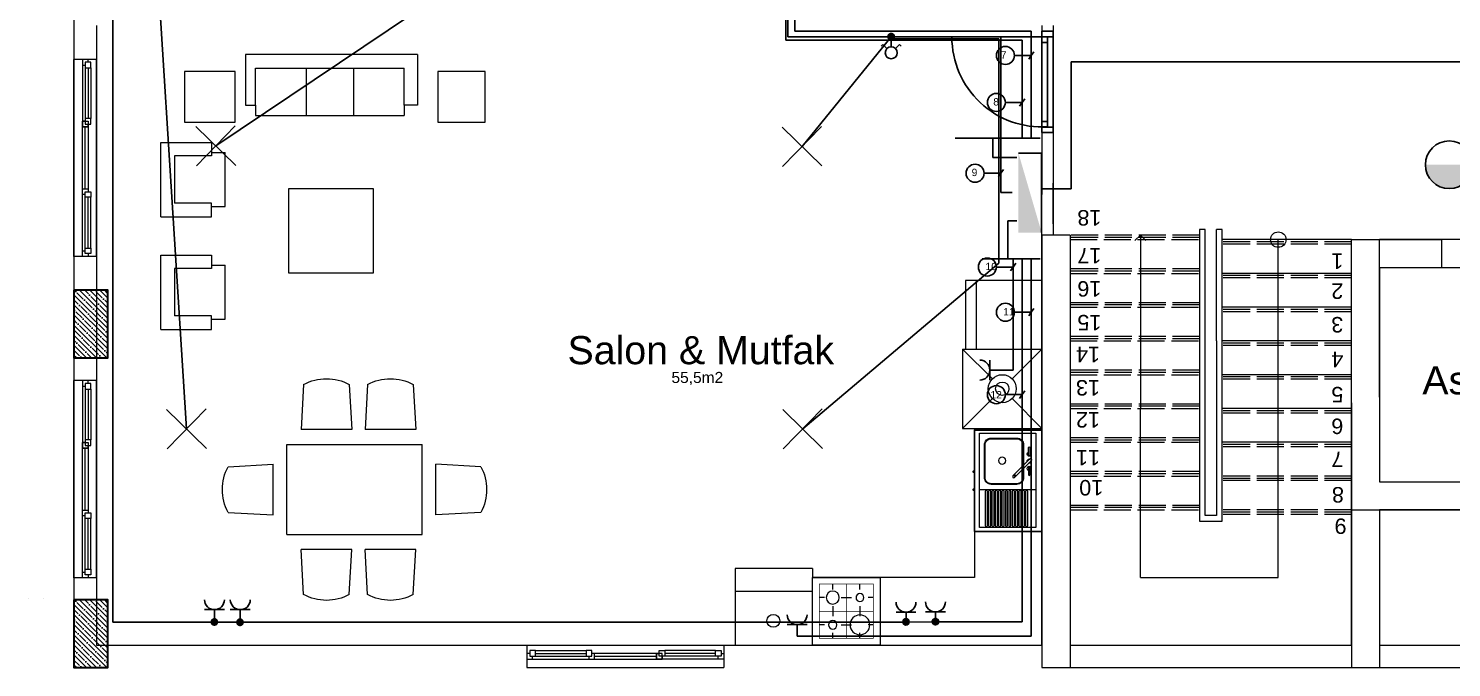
# Model space of a CAD drawing. Header units: millimetres. Extents: x 4244 to 11072, y 2695 to 6443.
# Drawn here: x 4244 to 4876, y 2892 to 3176 of the extents above; entities that cross this region are included whole.
import ezdxf

# ---------------------------------------------------------------- set-up
doc = ezdxf.new("R2010")
doc.units = ezdxf.units.MM
for name, pattern in [('ACAD_ISO02W100', [15, 12, -3]), ('ACAD_ISO03W100', [30, 12, -18]), ('ACAD_ISO07W100', [3, 0, -3])]:
    doc.linetypes.add(name, pattern=pattern)
for name, color, linetype in [('Anahat', 100, 'Continuous'), ('Aydınlatma', 130, 'Continuous'), ('KULP', 3, 'Continuous'), ('LINYE', 220, 'Continuous'), ('MIMARI', 7, 'Continuous'), ('Priz Hat', 10, 'Continuous'), ('SEMBOL', 7, 'Continuous'), ('TEZGAH', 7, 'Continuous')]:
    doc.layers.add(name, color=color, linetype=linetype)
for name, color, linetype, lineweight in [('duvar', 30, 'Continuous', 20), ('kolon', 50, 'Continuous', 30), ('pencere', 241, 'Continuous', 15), ('TEFRIS', 252, 'Continuous', 15)]:
    doc.layers.add(name, color=color, linetype=linetype, lineweight=lineweight)
doc.styles.get("Standard").update_dxf_attribs({"font": 'arial.ttf'})

# ---------------------------------------------------------------- blocks, each defined once
blk = doc.blocks.new('90kapı')
blk.add_line((243145.1, 70889.4), (243145.1, 70969.4))
for points in [[(243145.1, 70879.4), (243145.1, 70889.4), (243140.1, 70889.4), (243140.1, 70879.4)], [(243225.1, 70879.4), (243230.1, 70879.4), (243230.1, 70889.4), (243225.1, 70889.4)]]:
    blk.add_lwpolyline(points, close=True)
for points in [[(243145.1, 70889.4), (243225.1, 70889.4), (243225.1, 70884.4), (243220.1, 70884.4), (243220.1, 70889.4)], [(243220.1, 70884.4), (243145.1, 70884.4)], [(243150.1, 70884.4), (243150.1, 70889.4)]]:
    blk.add_lwpolyline(points)
blk.add_arc((243145.1, 70889.4), 80, 356.4167, 90)
blk = doc.blocks.new('table-11')
at = {"color": 0, "linetype": 'ByBlock'}
for p, q in [((-1.122, 0.533), (-1.144, 0.134)), ((-0.716, 0.533), (-0.694, 0.134)), ((-0.554, 0.533), (-0.576, 0.134)), ((-0.148, 0.533), (-0.126, 0.134)), ((-1.144, 0.134), (-0.694, 0.134)), ((-0.576, 0.134), (-0.126, 0.134)), ((0, 0), (-1.2, 0)), ((-1.2, -0.8), (-1.2, 0)), ((0, -0.8), (0, 0)), ((-1.723, -0.197), (-1.324, -0.175)), ((-1.324, -0.625), (-1.324, -0.175)), ((0.523, -0.197), (0.124, -0.175)), ((0.124, -0.625), (0.124, -0.175)), ((-1.723, -0.603), (-1.324, -0.625)), ((0.523, -0.603), (0.124, -0.625)), ((0, -0.8), (-1.2, -0.8)), ((-1.144, -0.934), (-0.694, -0.934)), ((-1.122, -1.333), (-1.144, -0.934)), ((-0.716, -1.333), (-0.694, -0.934)), ((-0.576, -0.934), (-0.126, -0.934)), ((-0.554, -1.333), (-0.576, -0.934)), ((-0.148, -1.333), (-0.126, -0.934))]:
    blk.add_line(p, q, dxfattribs=at)
for centre, start, end in [((-0.919, 0.159), 61.4891, 118.5109), ((-0.351, 0.159), 61.4891, 118.5109), ((-1.349, -0.4), 151.4891, 208.5109), ((0.149, -0.4), 331.4891, 28.5109), ((-0.919, -0.959), 241.4891, 298.5109), ((-0.351, -0.959), 241.4891, 298.5109)]:
    blk.add_arc(centre, 0.425, start, end, dxfattribs=at)
blk = doc.blocks.new('ARF17')
for p, q in [((0.179, 0.541), (0.179, 0.493)), ((0.421, 0.541), (0.421, 0.493)), ((0.059, 0.421), (0.107, 0.421)), ((0.345, 0.421), (0.255, 0.421)), ((0.493, 0.421), (0.541, 0.421)), ((0.179, 0.255), (0.179, 0.345)), ((0.421, 0.255), (0.421, 0.345)), ((0.059, 0.179), (0.107, 0.179)), ((0.345, 0.179), (0.255, 0.179)), ((0.493, 0.179), (0.541, 0.179)), ((0.179, 0.107), (0.179, 0.059)), ((0.421, 0.107), (0.421, 0.059))]:
    blk.add_line(p, q)
blk.add_lwpolyline([(0, 0.6), (0, 0), (0.6, 0), (0.6, 0.6)], close=True)
at = {"const_width": 0.006}
blk.add_lwpolyline([(0.059, 0.541), (0.059, 0.059), (0.541, 0.059), (0.541, 0.541)], close=True, dxfattribs=at)
at = {"const_width": 0.005}
for points in [[(0.3, 0.541), (0.3, 0.059)], [(0.059, 0.3), (0.541, 0.3)]]:
    blk.add_lwpolyline(points, dxfattribs=at)
for centre, radius in [((0.179, 0.421), 0.0879), ((0.421, 0.421), 0.0352), ((0.179, 0.179), 0.0373), ((0.421, 0.179), 0.058)]:
    blk.add_circle(centre, radius)
blk = doc.blocks.new('AR365L')
blk.add_line((0, 0.1), (0.61, 0.1))
blk.add_lwpolyline([(0, 0), (0, 0.68), (0.61, 0.68), (0.61, 0)], close=True)
blk = doc.blocks.new('KLM21SAG')
blk.add_lwpolyline([(0.9, -0.6), (0.9, 0), (0, 0), (0, -0.6)], close=True)
at = {"layer": 'KULP'}
for points in [[(0.365, -0.6), (0.365, -0.61), (0.375, -0.61), (0.375, -0.6)], [(0.525, -0.6), (0.525, -0.61), (0.535, -0.61), (0.535, -0.6)]]:
    blk.add_lwpolyline(points, dxfattribs=at)
at = {"layer": 'TEFRIS'}
blk.add_line((0.373, -0.555), (0.373, -0.055), dxfattribs=at)
blk.add_lwpolyline([(0.033, -0.055), (0.033, -0.555), (0.873, -0.555), (0.873, -0.055)], close=True, dxfattribs=at)
for points in [[(0.053, -0.125), (0.353, -0.125, -1), (0.353, -0.145), (0.053, -0.145, -1), (0.053, -0.125)], [(0.053, -0.155), (0.353, -0.155, -1), (0.353, -0.175), (0.053, -0.175, -1), (0.053, -0.155)], [(0.053, -0.185), (0.353, -0.185, -1), (0.353, -0.205), (0.053, -0.205, -1), (0.053, -0.185)], [(0.053, -0.215), (0.353, -0.215, -1), (0.353, -0.235), (0.053, -0.235, -1), (0.053, -0.215)], [(0.053, -0.245), (0.353, -0.245, -1), (0.353, -0.265), (0.053, -0.265, -1), (0.053, -0.245)], [(0.053, -0.275), (0.353, -0.275, -1), (0.353, -0.295), (0.053, -0.295, -1), (0.053, -0.275)], [(0.053, -0.305), (0.353, -0.305, -1), (0.353, -0.325), (0.053, -0.325, -1), (0.053, -0.305)], [(0.053, -0.335), (0.353, -0.335, -1), (0.353, -0.355), (0.053, -0.355, -1), (0.053, -0.335)], [(0.053, -0.365), (0.353, -0.365, -1), (0.353, -0.385), (0.053, -0.385, -1), (0.053, -0.365)], [(0.053, -0.395), (0.353, -0.395, -1), (0.353, -0.415), (0.053, -0.415, -1), (0.053, -0.395)], [(0.053, -0.425), (0.353, -0.425, -1), (0.353, -0.445), (0.053, -0.445, -1), (0.053, -0.425)], [(0.053, -0.455), (0.353, -0.455, -1), (0.353, -0.475), (0.053, -0.475, -1), (0.053, -0.455)], [(0.053, -0.485), (0.353, -0.485, -1), (0.353, -0.505), (0.053, -0.505, -1), (0.053, -0.485)]]:
    blk.add_lwpolyline(points, format="xyb", dxfattribs=at)
for points in [[(0.479, -0.243), (0.63, -0.093, -1), (0.643, -0.106), (0.493, -0.257, -1)], [(0.502, -0.107), (0.57, -0.107, -0.563183), (0.57, -0.119), (0.502, -0.119, -1)], [(0.744, -0.107), (0.675, -0.107, 0.563183), (0.675, -0.119), (0.744, -0.119, 1)], [(0.417, -0.223), (0.417, -0.45, 0.414214), (0.477, -0.51), (0.769, -0.51, 0.414214), (0.829, -0.45), (0.829, -0.223, 0.414214), (0.769, -0.163), (0.477, -0.163, 0.414214)], [(0.423, -0.223), (0.423, -0.45, 0.414214), (0.477, -0.504), (0.769, -0.504, 0.414214), (0.823, -0.45), (0.823, -0.223, 0.414214), (0.769, -0.169), (0.477, -0.169, 0.414214)]]:
    blk.add_lwpolyline(points, format="xyb", close=True, dxfattribs=at)
for centre, radius in [((0.496, -0.24), 0.00635), ((0.628, -0.353), 0.0317)]:
    blk.add_circle(centre, radius, dxfattribs=at)
for centre, start, end in [((0.559, -0.113), 199.4712, 160.5288), ((0.623, -0.113), 75, 195), ((0.623, -0.113), 255, 15), ((0.687, -0.113), 19.4712, 340.5288)]:
    blk.add_arc(centre, 0.0191, start, end, dxfattribs=at)
at = {"layer": 'TEZGAH'}
blk.add_lwpolyline([(0, 0), (0, -0.6), (0.9, -0.6), (0.9, 0)], close=True, dxfattribs=at)
blk = doc.blocks.new('Priz Toprakli')
at = {"layer": 'SEMBOL', "linetype": 'ByBlock'}
blk.add_line((17.7, 0), (-17.7, 0), dxfattribs=at)
at = {"layer": 'SEMBOL', "color": 1, "ltscale": 10}
blk.add_line((0, 0), (0, 12.6), dxfattribs=at)
at = {"layer": 'SEMBOL', "linetype": 'ByBlock'}
blk.add_arc((0, -17.6), 17.7, 0, 180, dxfattribs=at)
blk = doc.blocks.new('Buat')
at = {"layer": 'SEMBOL'}
for p, q in [((5465.82, 3079.37), (5468.65, 3079.37)), ((5465.82, 3079.28), (5468.65, 3079.28)), ((5465.83, 3079.45), (5468.64, 3079.45)), ((5465.83, 3079.19), (5468.64, 3079.19)), ((5465.84, 3079.54), (5468.63, 3079.54)), ((5465.84, 3079.1), (5468.63, 3079.1)), ((5465.85, 3079.63), (5468.62, 3079.63)), ((5465.86, 3079.01), (5468.61, 3079.01)), ((5465.87, 3079.72), (5468.6, 3079.72)), ((5465.89, 3078.92), (5468.58, 3078.92)), ((5465.9, 3079.81), (5468.57, 3079.81)), ((5465.92, 3078.84), (5468.55, 3078.84)), ((5465.93, 3079.9), (5468.54, 3079.9)), ((5465.96, 3078.75), (5468.52, 3078.75)), ((5465.97, 3079.98), (5468.5, 3079.98)), ((5466, 3078.66), (5468.47, 3078.66)), ((5466.02, 3080.07), (5468.45, 3080.07)), ((5466.08, 3080.16), (5468.39, 3080.16)), ((5466.15, 3080.25), (5468.32, 3080.25)), ((5466.23, 3080.34), (5468.24, 3080.34)), ((5466.32, 3080.43), (5468.15, 3080.43)), ((5466.44, 3080.51), (5468.03, 3080.51)), ((5466.59, 3080.6), (5467.88, 3080.6)), ((5466.8, 3080.69), (5467.67, 3080.69)), ((5466.05, 3078.57), (5468.42, 3078.57)), ((5466.12, 3078.48), (5468.35, 3078.48)), ((5466.19, 3078.39), (5468.28, 3078.39)), ((5466.28, 3078.31), (5468.19, 3078.31)), ((5466.39, 3078.22), (5468.09, 3078.22)), ((5466.52, 3078.13), (5467.95, 3078.13)), ((5466.69, 3078.04), (5467.78, 3078.04)), ((5467, 3077.95), (5467.47, 3077.95))]:
    blk.add_line(p, q, dxfattribs=at)
blk.add_circle((5467.24, 3079.35), 1.41, dxfattribs=at)
blk = doc.blocks.new('ARM')
at = {"layer": 'SEMBOL', "color": 2}
for p, q in [((0, 17.5), (0, -17.5)), ((17.5, 0), (-17.5, 0))]:
    blk.add_line(p, q, dxfattribs=at)
blk = doc.blocks.new('Komitator')
at = {"layer": 'MIMARI', "linetype": 'ACAD_ISO03W100', "ltscale": 10}
blk.add_line((0, 10.6), (0, 28.4), dxfattribs=at)
at = {"layer": 'SEMBOL'}
for p, q in [((-15, 15), (-18, 12)), ((-7.5, 7.5), (-15, 15)), ((7.5, 7.5), (15, 15)), ((15, 15), (18, 12))]:
    blk.add_line(p, q, dxfattribs=at)
blk.add_circle((0, 0), 10.6, dxfattribs=at)
blk = doc.blocks.new('boatt')
at = {"layer": 'SEMBOL'}
for p, q in [((-1.41, 0.18), (1.41, 0.18)), ((-1.41, 0.09), (1.41, 0.09)), ((-1.41, 0), (1.41, 0)), ((-1.4, 0.26), (1.4, 0.26)), ((-1.38, 0.35), (1.38, 0.35)), ((-1.36, 0.44), (1.36, 0.44)), ((-1.34, 0.53), (1.34, 0.53)), ((-1.3, 0.62), (1.3, 0.62)), ((-1.26, 0.71), (1.26, 0.71)), ((-1.21, 0.79), (1.21, 0.79)), ((-1.15, 0.88), (1.15, 0.88)), ((-1.09, 0.97), (1.09, 0.97)), ((-1.01, 1.06), (1.01, 1.06)), ((-0.91, 1.15), (0.91, 1.15)), ((-0.8, 1.24), (0.8, 1.24)), ((-0.65, 1.32), (0.65, 1.32)), ((-0.43, 1.41), (0.43, 1.41)), ((-1.4, -0.09), (1.4, -0.09)), ((-1.39, -0.18), (1.39, -0.18)), ((-1.37, -0.26), (1.37, -0.26)), ((-1.35, -0.35), (1.35, -0.35)), ((-1.32, -0.44), (1.32, -0.44)), ((-1.28, -0.53), (1.28, -0.53)), ((-1.23, -0.62), (1.23, -0.62)), ((-1.18, -0.71), (1.18, -0.71)), ((-1.12, -0.79), (1.12, -0.79)), ((-1.04, -0.88), (1.04, -0.88)), ((-0.96, -0.97), (0.96, -0.97)), ((-0.85, -1.06), (0.85, -1.06)), ((-0.72, -1.15), (0.72, -1.15)), ((-0.54, -1.24), (0.54, -1.24)), ((-0.24, -1.32), (0.24, -1.32))]:
    blk.add_line(p, q, dxfattribs=at)
blk.add_circle((0, 0.07), 1.41, dxfattribs=at)
blk = doc.blocks.new('Linye')
at = {"layer": 'LINYE'}
for p, q in [((0, 0), (-2.3, 3.3)), ((15, 0), (0, 0)), ((0, 0), (2.3, -3.3))]:
    blk.add_line(p, q, dxfattribs=at)
blk.add_circle((23, 0), 8, dxfattribs=at)

msp = doc.modelspace()

# ---------------------------------------------------------------- hatches: boundary and pattern name
at = {"lineweight": -3}
h = msp.add_hatch(dxfattribs=at)
h.set_pattern_fill('ANSI35', color=0, scale=0.5, angle=-90)
h.set_pattern_definition([(315, (-7332.3617, 76082.888), (2.24506403, 2.24506403), []), (315, (-7332.3617, 76080.643), (2.24506403, 2.24506403), [3.96875, -0.79375, 0, -0.79375])])
h.paths.add_polyline_path([(4263.723, 3059.33), (4263.723, 3029.33), (4278.723, 3029.33), (4278.723, 3059.33)])
h = msp.add_hatch(dxfattribs=at)
h.set_pattern_fill('ANSI35', color=0, scale=0.5, angle=-90)
h.set_pattern_definition([(315, (-7332.3617, 75945.388), (2.24506403, 2.24506403), []), (315, (-7332.3617, 75943.143), (2.24506403, 2.24506403), [3.96875, -0.79375, 0, -0.79375])])
h.paths.add_polyline_path([(4263.723, 2921.83), (4263.723, 2891.83), (4278.723, 2891.83), (4278.723, 2921.83)])
at = {"layer": 'Aydınlatma', "linetype": 'ACAD_ISO03W100', "ltscale": 10}
msp.add_hatch(color=2, dxfattribs=at).paths.add_polyline_path([(4864.08, 3115.084, 1), (4885.274, 3115.084)])
at = {"layer": 'SEMBOL', "ltscale": 10}
msp.add_hatch(color=256, dxfattribs=at).paths.add_polyline_path([(4683.29, 3120.268), (4683.29, 3084.944), (4693.598, 3084.944)])

# ---------------------------------------------------------------- linework, layer by layer
at = {"color": 0, "lineweight": 20}
for p, q in [((4766.223, 2991.83), (4766.223, 3086.33)), ((4737.473, 3083.828), (4735.055, 3081.409)), ((4737.473, 3083.828), (4735.055, 3081.409)), ((4737.473, 3083.83), (4737.473, 3006.83)), ((4737.473, 3083.828), (4739.891, 3081.409)), ((4737.473, 3083.828), (4739.891, 3081.409)), ((4798.723, 2931.83), (4798.723, 3081.83)), ((4771.223, 3036.83), (4771.223, 2959.33)), ((4737.473, 2931.83), (4737.473, 3006.83)), ((4766.223, 2959.33), (4766.223, 2991.83)), ((4771.223, 2959.33), (4766.223, 2959.33)), ((4737.473, 2931.83), (4798.723, 2931.83))]:
    msp.add_line(p, q, dxfattribs=at)
at = {"color": 0, "linetype": 'ACAD_ISO02W100', "lineweight": 20}
for p, q in [((4763.723, 3083.83), (4706.223, 3083.83)), ((4763.723, 3083.83), (4706.223, 3083.83)), ((4763.723, 3082.83), (4706.223, 3082.83)), ((4831.223, 3080.83), (4773.723, 3080.83)), ((4831.223, 3079.83), (4773.723, 3079.83)), ((4763.723, 3068.83), (4706.223, 3068.83)), ((4763.723, 3067.83), (4706.223, 3067.83)), ((4831.223, 3065.83), (4773.723, 3065.83)), ((4831.223, 3064.83), (4773.723, 3064.83)), ((4763.723, 3053.83), (4706.223, 3053.83)), ((4763.723, 3052.83), (4706.223, 3052.83)), ((4831.223, 3050.83), (4773.723, 3050.83)), ((4831.223, 3049.83), (4773.723, 3049.83)), ((4763.723, 3038.83), (4706.223, 3038.83)), ((4763.723, 3038.83), (4706.223, 3038.83)), ((4763.723, 3037.83), (4706.223, 3037.83)), ((4831.223, 3035.83), (4773.723, 3035.83)), ((4831.223, 3034.83), (4773.723, 3034.83)), ((4763.723, 3023.83), (4706.223, 3023.83)), ((4763.723, 3022.83), (4706.223, 3022.83)), ((4831.223, 3020.83), (4773.723, 3020.83)), ((4831.223, 3019.83), (4773.723, 3019.83)), ((4763.723, 3008.83), (4706.223, 3008.83)), ((4763.723, 3007.83), (4706.223, 3007.83)), ((4831.223, 3005.83), (4773.723, 3005.83)), ((4831.223, 3004.83), (4773.723, 3004.83)), ((4763.723, 2993.83), (4706.223, 2993.83)), ((4763.723, 2992.83), (4706.223, 2992.83)), ((4831.223, 2990.83), (4773.723, 2990.83)), ((4831.223, 2989.83), (4773.723, 2989.83)), ((4763.723, 2978.83), (4706.223, 2978.83)), ((4763.723, 2977.83), (4706.223, 2977.83)), ((4831.223, 2975.83), (4773.723, 2975.83)), ((4831.223, 2974.83), (4773.723, 2974.83)), ((4763.723, 2963.83), (4706.223, 2963.83)), ((4763.723, 2962.83), (4706.223, 2962.83)), ((4831.223, 2960.83), (4773.723, 2960.83)), ((4831.223, 2959.83), (4773.723, 2959.83))]:
    msp.add_line(p, q, dxfattribs=at)
at = {"color": 0, "linetype": 'ACAD_ISO07W100', "lineweight": 20}
msp.add_line((4766.223, 2959.33), (4766.223, 2961.83), dxfattribs=at)
at = {"color": 0, "lineweight": 20}
for points in [[(4766.223, 3086.33), (4763.723, 3086.33), (4763.723, 2959.33), (4763.723, 2956.83), (4771.223, 2956.83), (4773.723, 2956.83), (4773.723, 3086.33), (4771.223, 3086.33)], [(4771.223, 3051.83), (4771.223, 3086.33)], [(4771.223, 3036.83), (4771.223, 3084.33)], [(4831.223, 3081.83), (4773.723, 3081.83)], [(4831.223, 3021.83), (4831.223, 3081.83)], [(4831.223, 3066.83), (4773.723, 3066.83)], [(4831.223, 3051.83), (4773.723, 3051.83)], [(4831.223, 3036.83), (4773.723, 3036.83)], [(4831.223, 3021.83), (4773.723, 3021.83)], [(4831.223, 2981.83), (4831.223, 3026.83)], [(4831.223, 3006.83), (4773.723, 3006.83)], [(4831.223, 2991.83), (4773.723, 2991.83)]]:
    msp.add_lwpolyline(points, dxfattribs=at)
at = {"color": 0, "linetype": 'ACAD_ISO02W100', "lineweight": 20}
for points in [[(4706.223, 3081.83), (4763.723, 3081.83)], [(4706.223, 3081.83), (4763.723, 3081.83)], [(4706.223, 3066.83), (4763.723, 3066.83)], [(4706.223, 3051.83), (4763.723, 3051.83)], [(4706.223, 3036.83), (4763.723, 3036.83)], [(4706.223, 3021.83), (4763.723, 3021.83)], [(4706.223, 3006.83), (4763.723, 3006.83)], [(4706.223, 2991.83), (4763.723, 2991.83)], [(4706.223, 2976.83), (4763.723, 2976.83)], [(4831.223, 2976.83), (4773.723, 2976.83)], [(4706.223, 2961.83), (4763.723, 2961.83)], [(4831.223, 2961.83), (4773.723, 2961.83)]]:
    msp.add_lwpolyline(points, dxfattribs=at)
at = {"color": 0, "lineweight": 20}
msp.add_circle((4798.723, 3081.83), 3.42, dxfattribs=at)
at = {"layer": 'Anahat'}
for p, q in [((5270.919, 3160.83), (4706.723, 3160.83)), ((4706.723, 3160.83), (4706.723, 3104.399)), ((4706.723, 3104.399), (4693.598, 3104.399))]:
    msp.add_line(p, q, dxfattribs=at)
at = {"layer": 'Aydınlatma'}
for p, q in [((4580.891, 3171.932), (4580.891, 3341.932)), ((4300.794, 3201.739), (4313.751, 2997.786)), ((4443.342, 3201.739), (4326.749, 3123.442)), ((4675.537, 3171.932), (4580.891, 3171.932)), ((4626.76, 3171.935), (4587.148, 3123.17)), ((4626.76, 3171.955), (4627.99, 3170.984)), ((4627.99, 3170.984), (4650.265, 3170.984)), ((4650.265, 3170.984), (4674.537, 3170.984)), ((4674.537, 3170.984), (4674.537, 3071.404)), ((4675.537, 3102.707), (4675.537, 3171.932)), ((4680.537, 3102.707), (4675.537, 3102.707)), ((4680.537, 3102.707), (4680.537, 3102.707)), ((4674.537, 3071.404), (4587.462, 2997.786))]:
    msp.add_line(p, q, dxfattribs=at)
at = {"layer": 'Aydınlatma', "color": 1}
msp.add_circle((4874.677, 3115.084), 10.597, dxfattribs=at)
at = {"layer": 'duvar'}
for p, q in [((4693.723, 3176.83), (4693.723, 3101.83)), ((4698.723, 3176.83), (4698.723, 3083.83)), ((4698.723, 3129.33), (4698.723, 3174.33))]:
    msp.add_line(p, q, dxfattribs=at)
for points in [[(4263.723, 3206.83), (4263.723, 2891.83), (4278.723, 2891.83)], [(4273.723, 3176.83), (4273.723, 2901.83), (4693.723, 2901.83), (4693.723, 3101.83)], [(4698.723, 3088.83), (4698.723, 3106.83)]]:
    msp.add_lwpolyline(points, dxfattribs=at)
at = {"layer": 'duvar', "color": 0}
msp.add_lwpolyline([(4961.223, 2961.83), (4843.723, 2961.83), (4843.723, 2891.83), (4961.223, 2891.83)], close=True, dxfattribs=at)
msp.add_lwpolyline([(4843.723, 2901.83), (4951.223, 2901.83), (4951.223, 2961.83)], dxfattribs=at)
at = {"layer": 'kolon', "color": 0, "lineweight": 20}
for p, q in [((4706.223, 3083.83), (4693.723, 3083.83)), ((4831.223, 3081.83), (4843.723, 3081.83)), ((4843.723, 3081.83), (4871.223, 3081.83)), ((4871.223, 3081.83), (4871.223, 3069.33))]:
    msp.add_line(p, q, dxfattribs=at)
for points in [[(4693.723, 3083.83), (4693.723, 2891.83), (4843.723, 2891.83)], [(4706.223, 3083.83), (4706.223, 2901.83), (4831.223, 2901.83), (4831.223, 3081.83)], [(4831.223, 2961.83), (4961.223, 2961.83), (4961.223, 3081.83), (4843.723, 3081.83), (4843.723, 3081.83)], [(4843.723, 3011.83), (4843.723, 3081.83)], [(4843.723, 3069.33), (4843.723, 2974.33), (4948.723, 2974.33), (4948.723, 3069.33), (4843.723, 3069.33)], [(4706.223, 3009.33), (4706.223, 2891.83)], [(4831.223, 3009.33), (4831.223, 2891.83)], [(4843.723, 2961.83), (4843.723, 2896.83)]]:
    msp.add_lwpolyline(points, dxfattribs=at)
at = {"layer": 'kolon', "color": 0}
for points in [[(4263.723, 3059.33), (4263.723, 3029.33), (4278.723, 3029.33), (4278.723, 3059.33)], [(4263.723, 2921.83), (4263.723, 2891.83), (4278.723, 2891.83), (4278.723, 2921.83)]]:
    msp.add_lwpolyline(points, close=True, dxfattribs=at)
at = {"layer": 'pencere'}
for p, q in [((4263.723, 3074.356), (4263.723, 3161.856)), ((4273.723, 3161.856), (4263.723, 3161.856)), ((4273.723, 3074.356), (4273.723, 3161.856)), ((4267.473, 3159.356), (4267.473, 3134.356)), ((4268.723, 3158.106), (4268.723, 3135.606)), ((4269.973, 3158.106), (4269.973, 3135.606)), ((4271.223, 3158.106), (4271.223, 3135.606)), ((4267.473, 3104.356), (4267.473, 3131.856)), ((4268.723, 3104.356), (4268.723, 3131.856)), ((4269.973, 3131.856), (4269.973, 3104.356)), ((4267.473, 3076.856), (4267.473, 3101.856)), ((4268.723, 3078.106), (4268.723, 3100.606)), ((4269.973, 3078.106), (4269.973, 3100.606)), ((4271.223, 3078.106), (4271.223, 3100.606)), ((4273.723, 3074.356), (4263.723, 3074.356)), ((4263.723, 2931.726), (4263.723, 3019.226)), ((4273.723, 3019.226), (4263.723, 3019.226)), ((4267.473, 3016.726), (4267.473, 2991.726)), ((4268.723, 3015.476), (4268.723, 2992.976)), ((4269.973, 3015.476), (4269.973, 2992.976)), ((4271.223, 3015.476), (4271.223, 2992.976)), ((4273.723, 2931.726), (4273.723, 3019.226)), ((4267.473, 2961.726), (4267.473, 2989.226)), ((4268.723, 2961.726), (4268.723, 2989.226)), ((4269.973, 2989.226), (4269.973, 2961.726)), ((4267.473, 2934.226), (4267.473, 2959.226)), ((4268.723, 2935.476), (4268.723, 2957.976)), ((4269.973, 2935.476), (4269.973, 2957.976)), ((4271.223, 2935.476), (4271.223, 2957.976)), ((4273.723, 2931.726), (4263.723, 2931.726)), ((4464.973, 2901.83), (4552.473, 2901.83)), ((4464.973, 2901.83), (4464.973, 2891.83)), ((4552.473, 2901.83), (4552.473, 2891.83)), ((4467.473, 2895.58), (4492.473, 2895.58)), ((4468.723, 2899.33), (4491.223, 2899.33)), ((4468.723, 2898.08), (4491.223, 2898.08)), ((4468.723, 2896.83), (4491.223, 2896.83)), ((4522.473, 2898.08), (4494.973, 2898.08)), ((4494.973, 2896.83), (4522.473, 2896.83)), ((4494.973, 2895.58), (4522.473, 2895.58)), ((4549.973, 2895.58), (4524.973, 2895.58)), ((4548.723, 2899.33), (4526.223, 2899.33)), ((4548.723, 2898.08), (4526.223, 2898.08)), ((4548.723, 2896.83), (4526.223, 2896.83)), ((4464.973, 2891.83), (4552.473, 2891.83))]:
    msp.add_line(p, q, dxfattribs=at)
for points in [[(4269.973, 3160.606), (4269.973, 3161.856), (4267.473, 3161.856), (4267.473, 3159.356), (4268.723, 3159.356)], [(4268.723, 3134.356), (4267.473, 3134.356), (4267.473, 3131.856), (4269.973, 3131.856), (4269.973, 3133.106)], [(4268.723, 3101.856), (4267.473, 3101.856), (4267.473, 3104.356), (4269.973, 3104.356), (4269.973, 3103.106)], [(4269.973, 3075.606), (4269.973, 3074.356), (4267.473, 3074.356), (4267.473, 3076.856), (4268.723, 3076.856)], [(4269.973, 3017.976), (4269.973, 3019.226), (4267.473, 3019.226), (4267.473, 3016.726), (4268.723, 3016.726)], [(4268.723, 2991.726), (4267.473, 2991.726), (4267.473, 2989.226), (4269.973, 2989.226), (4269.973, 2990.476)], [(4268.723, 2959.226), (4267.473, 2959.226), (4267.473, 2961.726), (4269.973, 2961.726), (4269.973, 2960.476)], [(4269.973, 2932.976), (4269.973, 2931.726), (4267.473, 2931.726), (4267.473, 2934.226), (4268.723, 2934.226)], [(4466.223, 2898.08), (4464.973, 2898.08), (4464.973, 2895.58), (4467.473, 2895.58), (4467.473, 2896.83)], [(4492.473, 2896.83), (4492.473, 2895.58), (4494.973, 2895.58), (4494.973, 2898.08), (4493.723, 2898.08)], [(4524.973, 2896.83), (4524.973, 2895.58), (4522.473, 2895.58), (4522.473, 2898.08), (4523.723, 2898.08)], [(4551.223, 2898.08), (4552.473, 2898.08), (4552.473, 2895.58), (4549.973, 2895.58), (4549.973, 2896.83)]]:
    msp.add_lwpolyline(points, dxfattribs=at)
for points in [[(4268.723, 3160.606), (4268.723, 3158.106), (4271.223, 3158.106), (4271.223, 3160.606)], [(4268.723, 3135.606), (4268.723, 3133.106), (4271.223, 3133.106), (4271.223, 3135.606)], [(4267.473, 3131.856), (4267.473, 3134.356), (4269.973, 3134.356), (4269.973, 3131.856)], [(4268.723, 3100.606), (4268.723, 3103.106), (4271.223, 3103.106), (4271.223, 3100.606)], [(4268.723, 3075.606), (4268.723, 3078.106), (4271.223, 3078.106), (4271.223, 3075.606)], [(4268.723, 3017.976), (4268.723, 3015.476), (4271.223, 3015.476), (4271.223, 3017.976)], [(4267.473, 2989.226), (4267.473, 2991.726), (4269.973, 2991.726), (4269.973, 2989.226)], [(4268.723, 2992.976), (4268.723, 2990.476), (4271.223, 2990.476), (4271.223, 2992.976)], [(4268.723, 2957.976), (4268.723, 2960.476), (4271.223, 2960.476), (4271.223, 2957.976)], [(4268.723, 2932.976), (4268.723, 2935.476), (4271.223, 2935.476), (4271.223, 2932.976)], [(4466.223, 2896.83), (4468.723, 2896.83), (4468.723, 2899.33), (4466.223, 2899.33)], [(4491.223, 2896.83), (4493.723, 2896.83), (4493.723, 2899.33), (4491.223, 2899.33)], [(4522.473, 2895.58), (4524.973, 2895.58), (4524.973, 2898.08), (4522.473, 2898.08)], [(4526.223, 2896.83), (4523.723, 2896.83), (4523.723, 2899.33), (4526.223, 2899.33)], [(4551.223, 2896.83), (4548.723, 2896.83), (4548.723, 2899.33), (4551.223, 2899.33)]]:
    msp.add_lwpolyline(points, close=True, dxfattribs=at)
at = {"layer": 'Priz Hat'}
for p, q in [((4583.985, 3174.33), (4583.985, 3217.83)), ((4579.985, 3213.83), (4579.985, 3170.33)), ((4280.985, 2911.948), (4280.985, 3202.83)), ((4688.985, 3174.33), (4583.985, 3174.33)), ((4688.985, 3126.921), (4688.985, 3174.33)), ((4684.985, 3170.33), (4579.985, 3170.33)), ((4684.985, 3126.921), (4684.985, 3170.33)), ((4688.985, 3126.921), (4655.23, 3126.921)), ((4671.877, 3118.229), (4671.877, 3126.921)), ((4671.877, 3126.921), (4692.985, 3126.921)), ((4682.631, 3118.229), (4671.877, 3118.229)), ((4678.631, 3090.19), (4678.631, 3073.283)), ((4682.631, 3090.19), (4678.631, 3090.19)), ((4678.631, 3073.283), (4667.237, 3073.283)), ((4678.631, 3073.283), (4692.985, 3073.283)), ((4680.985, 3073.283), (4680.985, 3023.905)), ((4684.985, 3073.283), (4684.985, 2912.047)), ((4688.985, 3073.283), (4684.985, 3073.283)), ((4692.985, 3073.283), (4688.985, 3073.283)), ((4688.985, 3073.283), (4688.985, 2905.804)), ((4673.703, 3023.905), (4680.985, 3023.905)), ((4243.524, 2922.528), (4243.524, 2922.528)), ((4243.524, 2922.528), (4243.524, 2922.528)), ((4243.524, 2922.528), (4243.524, 2922.528)), ((4243.524, 2922.528), (4243.524, 2922.528)), ((4243.524, 2922.528), (4243.524, 2922.528)), ((4243.524, 2922.528), (4243.524, 2922.528)), ((4250.227, 2922.528), (4250.227, 2922.528)), ((4250.227, 2922.528), (4250.227, 2922.528)), ((4250.227, 2922.528), (4250.227, 2922.528)), ((4250.227, 2922.528), (4250.227, 2922.528)), ((4250.227, 2922.528), (4250.227, 2922.528)), ((4250.227, 2922.528), (4250.227, 2922.528)), ((4326.146, 2914.388), (4326.146, 2911.948)), ((4337.624, 2914.388), (4337.624, 2911.948)), ((4633.697, 2911.948), (4280.985, 2911.948)), ((4633.358, 2913.317), (4633.358, 2913.317)), ((4633.358, 2913.317), (4633.358, 2911.934)), ((4633.358, 2911.934), (4646.42, 2912.047)), ((4633.697, 2911.948), (4634.958, 2911.948)), ((4646.42, 2913.399), (4646.42, 2912.047)), ((4646.42, 2912.047), (4684.985, 2912.047)), ((4272.985, 2901.83), (4272.985, 2901.83)), ((4272.985, 2901.83), (4272.985, 2901.83)), ((4272.985, 2901.83), (4272.985, 2901.83)), ((4272.985, 2901.83), (4272.985, 2901.83)), ((4272.985, 2901.83), (4272.985, 2901.83)), ((4272.985, 2901.83), (4272.985, 2901.83)), ((4584.988, 2907.736), (4584.988, 2907.736)), ((4584.988, 2907.736), (4584.988, 2905.804)), ((4584.988, 2905.804), (4688.985, 2905.804))]:
    msp.add_line(p, q, dxfattribs=at)
at = {"layer": 'SEMBOL'}
for p in [(4683.29, 3120.268), (4693.598, 3084.944)]:
    msp.add_line(p, (4693.598, 3120.268), dxfattribs=at)
at = {"layer": 'TEFRIS', "color": 0}
for p, q in [((4339.863, 3163.993), (4339.863, 3141.493)), ((4416.363, 3163.993), (4339.863, 3163.993)), ((4416.363, 3163.993), (4416.363, 3141.493)), ((4335.363, 3156.493), (4312.863, 3156.493)), ((4312.863, 3156.493), (4312.863, 3133.993)), ((4335.363, 3133.993), (4335.363, 3156.493)), ((4344.363, 3141.493), (4344.363, 3157.993)), ((4344.363, 3157.993), (4410.363, 3157.993)), ((4366.863, 3157.993), (4366.863, 3136.993)), ((4387.863, 3157.993), (4387.863, 3136.993)), ((4410.363, 3141.493), (4410.363, 3157.993)), ((4425.363, 3156.493), (4425.363, 3133.993)), ((4446.363, 3156.493), (4425.363, 3156.493)), ((4446.363, 3133.993), (4446.363, 3156.493)), ((4339.863, 3141.493), (4344.363, 3141.493)), ((4344.363, 3141.493), (4344.363, 3136.993)), ((4344.363, 3136.993), (4410.363, 3136.993)), ((4410.363, 3141.493), (4410.363, 3136.993)), ((4416.363, 3141.493), (4410.363, 3141.493)), ((4312.863, 3133.993), (4335.363, 3133.993)), ((4425.363, 3133.993), (4446.363, 3133.993)), ((4302.363, 3091.993), (4302.363, 3124.993)), ((4302.363, 3124.993), (4324.863, 3124.993)), ((4324.863, 3124.993), (4324.863, 3118.993)), ((4308.363, 3118.993), (4308.363, 3097.993)), ((4324.863, 3118.993), (4308.363, 3118.993)), ((4324.863, 3120.493), (4330.863, 3120.493)), ((4330.863, 3096.493), (4330.863, 3120.493)), ((4324.863, 3097.993), (4308.363, 3097.993)), ((4324.863, 3091.993), (4324.863, 3097.993)), ((4302.363, 3091.993), (4324.863, 3091.993)), ((4324.863, 3096.493), (4330.863, 3096.493)), ((4302.363, 3041.993), (4302.363, 3074.993)), ((4302.363, 3074.993), (4324.863, 3074.993)), ((4324.863, 3074.993), (4324.863, 3068.993)), ((4308.363, 3068.993), (4308.363, 3047.993)), ((4324.863, 3068.993), (4308.363, 3068.993)), ((4324.863, 3070.493), (4330.863, 3070.493)), ((4330.863, 3046.493), (4330.863, 3070.493)), ((4324.863, 3047.993), (4308.363, 3047.993)), ((4324.863, 3041.993), (4324.863, 3047.993)), ((4302.363, 3041.993), (4324.863, 3041.993)), ((4324.863, 3046.493), (4330.863, 3046.493))]:
    msp.add_line(p, q, dxfattribs=at)
at = {"layer": 'TEFRIS'}
for p, q in [((4658.503, 3033.248), (4693.723, 3033.248)), ((4658.503, 3033.248), (4671.715, 3020.037)), ((4658.503, 3033.248), (4658.503, 2998.028)), ((4680.511, 3020.037), (4693.723, 3033.248)), ((4693.723, 3033.248), (4693.723, 2998.028)), ((4658.503, 2998.028), (4671.715, 3011.24)), ((4680.511, 3011.24), (4693.723, 2998.028)), ((4658.503, 2998.028), (4693.723, 2998.028)), ((4663.723, 2997.288), (4663.723, 2931.83)), ((4591.842, 2935.867), (4557.384, 2935.867)), ((4557.384, 2935.867), (4557.384, 2901.804)), ((4591.842, 2935.867), (4591.842, 2931.83)), ((4663.723, 2931.83), (4591.842, 2931.83)), ((4591.447, 2925.615), (4557.384, 2925.615)), ((4557.384, 2901.83), (4591.842, 2901.83))]:
    msp.add_line(p, q, dxfattribs=at)
at = {"layer": 'TEFRIS', "color": 0}
msp.add_lwpolyline([(4396.628, 3104.498), (4396.628, 3066.998), (4359.128, 3066.998), (4359.128, 3104.498)], close=True, dxfattribs=at)
at = {"layer": 'TEFRIS'}
for centre, radius in [((4676.113, 3015.638), 6.22), ((4676.113, 3015.638), 2.97), ((4574.415, 2912.569), 2.872)]:
    msp.add_circle(centre, radius, dxfattribs=at)

# ---------------------------------------------------------------- block references
at = {"color": 0, "lineweight": 20, "xscale": -0.5, "yscale": 0.5, "zscale": 0.5, "rotation": 90}
msp.add_blockref('90kapı', (40138.414, 124744.383), dxfattribs=at)
at = {"layer": 'Aydınlatma', "xscale": -0.25, "yscale": 0.25, "zscale": 0.25}
msp.add_blockref('Komitator', (4626.76, 3164.767), dxfattribs=at)
at = {"layer": 'Aydınlatma', "xscale": -1}
msp.add_blockref('boatt', (4626.76, 3171.867), dxfattribs=at)
at = {"layer": 'Aydınlatma', "linetype": 'ACAD_ISO03W100', "ltscale": 10, "xscale": -0.7064759656478767, "yscale": 0.7064759656462136, "zscale": 0.7064759656456725, "rotation": 135.633072759754}
for p in [(4326.749, 3123.442), (4587.148, 3123.17), (4313.751, 2997.786), (4587.462, 2997.786)]:
    msp.add_blockref('ARM', p, dxfattribs=at)
at = {"layer": 'Aydınlatma', "xscale": -0.25, "yscale": 0.25, "zscale": 0.25}
for p, rotation in [((4670.563, 3023.905), 270), ((4326.146, 2917.528), 180), ((4337.624, 2917.528), 180), ((4633.358, 2916.457), 180), ((4646.42, 2916.539), 180), ((4584.988, 2910.876), 180)]:
    msp.add_blockref('Priz Toprakli', p, dxfattribs=dict(at, rotation=rotation))
at = {"layer": 'LINYE', "xscale": -0.5, "yscale": 0.5, "zscale": 0.5}
for p in [(4688.985, 3163.587), (4684.985, 3142.717), (4675.537, 3111.307), (4680.985, 3069.664), (4688.985, 3049.601), (4684.985, 3012.985)]:
    msp.add_blockref('Linye', p, dxfattribs=at)
at = {"layer": 'Priz Hat', "xscale": -1}
for p in [(9793.363, -167.311), (9804.752, -167.418), (10100.552, -167.236), (10113.653, -167.138)]:
    msp.add_blockref('Buat', p, dxfattribs=at)
at = {"layer": 'TEFRIS', "color": 0, "xscale": -50, "yscale": 50, "zscale": 50, "rotation": 270}
for name, p in [('AR365L', (4659.723, 3033.248)), ('KLM21SAG', (4693.723, 2952.288)), ('ARF17', (4591.842, 2901.83))]:
    msp.add_blockref(name, p, dxfattribs=at)
at = {"layer": 'TEFRIS', "color": 0, "xscale": -50, "yscale": 50, "zscale": 50}
msp.add_blockref('table-11', (4358.353, 2990.864), dxfattribs=at)

# ---------------------------------------------------------------- texts
at = {"color": 0, "lineweight": 20, "char_height": 6.87, "attachment_point": 9, "rotation": 180}
for s, insert in [('18', (4709.469, 3095.043)), ('17', (4709.469, 3078.114)), ('1', (4822.28, 3075.701)), ('16', (4709.469, 3063.492)), ('2', (4822.28, 3062.367)), ('15', (4709.469, 3048.495)), ('3', (4822.28, 3047.574)), ('14', (4708.857, 3034.263)), ('4', (4822.28, 3032.053)), ('13', (4708.857, 3019.575)), ('5', (4822.28, 3016.532)), ('12', (4708.857, 3005.252)), ('6', (4822.28, 3002.467)), ('11', (4708.857, 2988.455)), ('7', (4822.298, 2987.696)), ('10', (4710.302, 2975.198)), ('8', (4822.541, 2972.046)), ('9', (4823.716, 2958.12))]:
    msp.add_mtext_dynamic_manual_height_columns(s, width=170.55726, gutter_width=34.35, heights=[0], dxfattribs=dict(at, insert=insert))
at = {"color": 0, "lineweight": 20, "char_height": 12.5}
for s, width, heights, insert, attachment_point in [('Salon & Mutfak', 319.74391, [57.385], (4601.385, 3026.326), 9), ('Asansör', 150.5514, [0], (4862.712, 3025.624), 1)]:
    msp.add_mtext_dynamic_manual_height_columns(s, width=width, gutter_width=6.25, heights=heights, dxfattribs=dict(at, insert=insert, attachment_point=attachment_point))
at = {"insert": (4529.158, 3023.097), "char_height": 4.935, "attachment_point": 1}
msp.add_mtext_dynamic_manual_height_columns('55,5m2', width=43.05156, gutter_width=24.675, heights=[0], dxfattribs=at)
at = {"layer": 'LINYE'}
for s, height, p in [('7', 3.253, (4675.448, 3162.203)), ('8', 3.253, (4672.121, 3141.385)), ('9', 3.253, (4662.501, 3110.034)), ('10', 3.2526, (4668.663, 3068.271)), ('11', 3.2526, (4676.533, 3048.174)), ('12', 3.2526, (4670.856, 3011.308))]:
    msp.add_text(s, height=height, dxfattribs=at).set_placement(p)

doc.saveas('drawing.dxf')
